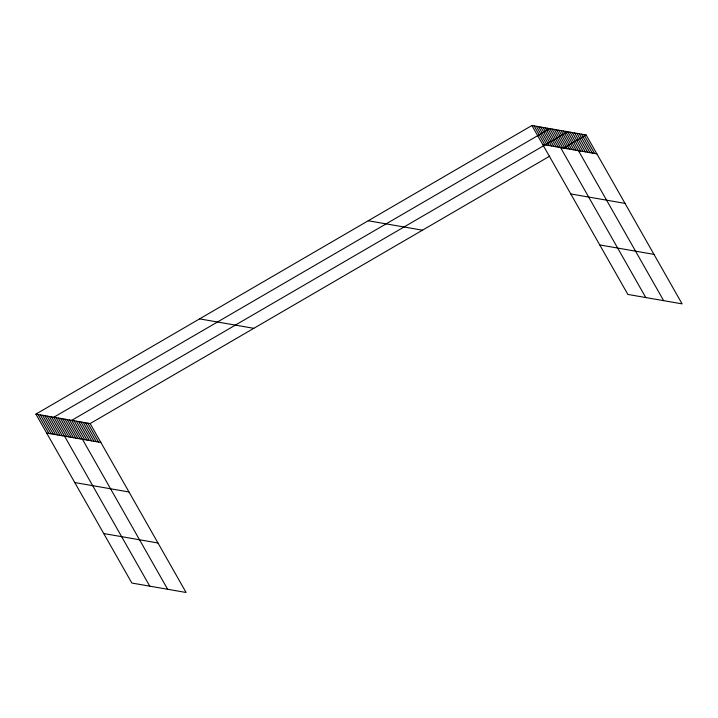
<?xml version="1.0" encoding="UTF-8"?>
<svg xmlns="http://www.w3.org/2000/svg" width="718" height="718" viewBox="0 0 718 718"><rect width="100%" height="100%" fill="white"/><g stroke="black" fill="none" stroke-linecap="round" stroke-linejoin="round"><path stroke-width="1.08" d="M35.9 414.124L90.136 423.566L186.088 592.485L131.861 583.043L35.9 414.124L531.912 125.515L586.139 134.957L682.1 303.876L627.864 294.434L531.912 125.515M90.136 423.566L549.764 156.12M563.406 148.177L586.139 134.957M542.655 144.444L596.891 153.876M570.774 193.941L625.01 203.373M599.745 244.937L653.981 254.378M368.226 220.758L422.453 230.191M199.586 318.882L253.813 328.323M46.652 433.053L100.879 442.485M74.771 482.55L128.998 491.983M103.742 533.546L157.969 542.987M583.833 134.553L594.585 153.472M581.526 134.149L592.278 153.078M579.229 133.754L589.972 152.674M576.922 133.351L587.674 152.27M574.615 132.947L585.367 151.875M572.309 132.543L583.061 151.471M570.002 132.148L580.754 151.067M663.665 300.662L567.705 131.744L71.692 420.353L167.653 589.272M565.461 131.358L576.213 150.277M563.226 130.963L573.978 149.891M560.991 130.577L571.743 149.506M558.757 130.191L569.5 149.111M556.513 129.796L567.265 148.725M554.278 129.411L565.03 148.33M552.043 129.016L562.795 147.944M645.769 297.548L549.808 128.63L53.796 417.239L149.757 586.157M547.565 128.244L558.317 147.163M545.33 127.849L556.082 146.777M543.095 127.463L553.847 146.391M540.86 127.077L551.604 145.996M538.617 126.682L549.369 145.61M536.382 126.296L547.134 145.215M534.147 125.901L544.899 144.83M87.829 423.162L98.581 442.091M85.523 422.758L96.275 441.687M83.216 422.363L93.968 441.283M80.91 421.96L91.662 440.879M78.603 421.556L89.355 440.484M76.305 421.161L87.049 440.08M73.999 420.757L84.751 439.676M69.458 419.967L80.21 438.886M67.223 419.572L77.966 438.501M64.979 419.186L75.731 438.115M62.744 418.8L73.496 437.72M60.509 418.406L71.261 437.334M58.275 418.02L69.018 436.939M56.031 417.634L66.783 436.553M51.561 416.853L62.313 435.772M49.327 416.458L60.07 435.386M47.083 416.072L57.835 435M44.848 415.686L55.6 434.605M42.613 415.291L53.365 434.219M40.379 414.905L51.122 433.825M38.135 414.519L48.887 433.439"/></g></svg>
